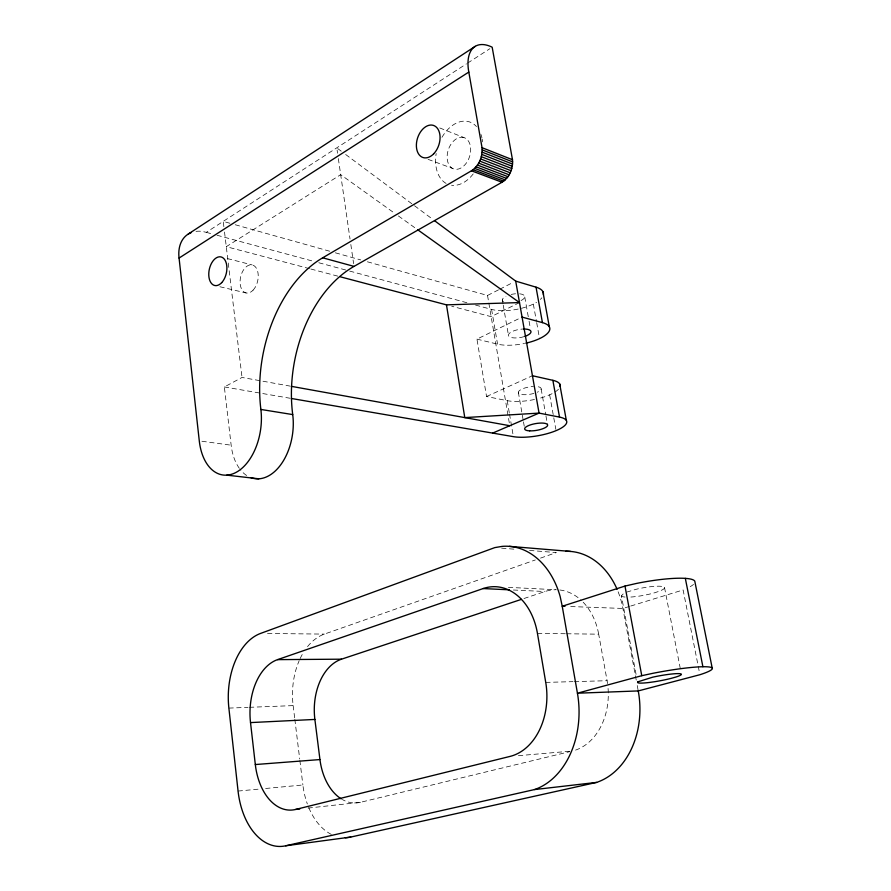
<?xml version="1.0" encoding="UTF-8"?>
<svg xmlns="http://www.w3.org/2000/svg" width="891" height="891" viewBox="0 0 891 891"><rect width="100%" height="100%" fill="white"/><g stroke="black" fill="none" stroke-linecap="round" stroke-linejoin="round"><path stroke-width="0.67" stroke-dasharray="4.46 3.34" d="M636.063 674.398L621.428 595.867L623.533 593.54M196.031 231.359A37.879 25.984 54.4 0 1 202.357 231.426L206.3 232.351L466.461 63.851M467.63 63.094L489.827 48.715M239.334 468.332A48.871 30.795 -81.5 0 1 231.148 445.188L224.354 386.95L242.029 377.45L289.865 386.07M367.393 261.787L487.533 295.456L498.548 289.842M499.773 289.219L513.249 282.358M519.498 302.584L491.153 316.661L451.726 306.248M534.455 399.502A30.907 9.823 -9.9 0 1 507.224 400.66L486.553 396.517L476.952 339.126L522.07 317.107M486.553 396.517L532.439 375.735M307.54 646.632A61.29 40.652 -89.2 0 1 324.357 634.102L535.302 559.96M540.536 558.111L556.262 552.587L528.942 550.371M626.663 592.125L636.051 589.307A21.952 3.753 -10.6 0 1 661.033 586.3A21.952 3.753 -10.6 0 1 658.95 591.334L654.707 592.749A21.952 3.753 -10.6 0 1 638.68 596.19L633.423 596.836A21.952 3.753 -10.6 0 1 628.79 597.126M523.986 598.507L544.991 591.524A57.948 44.16 -89.7 0 1 555.204 589.753M629.447 606.437L622.898 608.453L567.745 606.448M630.75 606.036L683.119 589.953L699.635 673.373M308.063 808.081L360.454 802.312L569.739 751.659M238.064 791.063L260.127 788.992M265.641 788.479L302.884 784.982A62.726 41.521 88.4 0 0 307.339 803.949M518.417 755.679L569.672 751.247M228.876 708.1L248.021 707.365M249.391 707.309L293.15 705.616A61.29 40.652 -89.2 0 1 299.187 660.677M545.737 682.395L573.013 681.648M574.372 681.615L607.094 680.713A58.695 44.717 88.2 0 1 607.84 685.881M267.512 633.49L324.357 634.102M537.44 633.367L565.273 633.735M566.665 633.757L598.685 634.18L607.094 680.713M513.372 590.009L544.991 591.524M508.382 587.358L556.352 589.753M501.622 548.154L516.646 549.379M201.934 441.257L231.148 445.188M224.354 386.95L290.065 398.255M219.91 286.746L246.05 292.939M476.952 339.126L497.546 344.149A30.561 10.904 -9.8 0 0 524.565 343.458M227.394 258.568L252.164 264.928M309.522 268.67L226.281 246.673L340.685 174.669L393.878 212.726M310.859 269.026L337.711 276.121M206.3 232.351L211.657 233.798M217.014 235.246L313.454 261.297M318.811 262.745L348.281 270.697M349.617 271.064L467.497 302.895M475.527 305.067L491.598 309.411A30.35 11.55 -9.8 0 0 536.56 302.272M229.911 223.262L223.24 221.391L223.875 226.715M235.246 224.755L330.026 251.318M335.361 252.81L360.721 259.916M428.081 159.344L452.439 168.377M439.742 127.948L465.258 138.105A16.506 11.16 -71.8 0 1 464.356 165.414A16.506 11.16 -71.8 0 1 447.137 156.304A16.506 11.16 -71.8 0 1 465.258 138.105M398.4 215.956L415.373 228.107M341.231 151.192L336.787 147.873L337.566 153.241M345.675 154.499L432.358 219.041M664.53 587.581L680.88 671.547M636.241 680.111L622.898 608.453A75.757 58.149 -88.9 0 0 617.608 590.488M637.243 685.524L638.246 690.926M533.33 304.043L536.438 321.328M536.683 322.653L539.545 338.602M549.647 394.836L555.839 429.317M524.754 296.993L528.831 319.902M529.076 321.25L530.279 327.988M541.16 389.055L545.715 414.627M545.949 415.974L547.631 425.386M502.301 299.866L503.014 303.92M503.248 305.268L508.405 334.994M518.339 392.174L523.251 420.519M523.485 421.866L524.665 428.604M491.598 309.411L497.546 344.149M507.224 400.66L509.273 412.656M509.507 413.992L512.926 433.984M487.533 295.456L509.318 422.991M338.346 158.598L350.029 239.011M350.831 244.49L353.616 263.658M293.15 705.616L294.665 717.934M294.832 719.304L299.699 758.987M299.866 760.357L302.884 784.982M224.521 232.039L242.029 377.45M300.178 658.505A61.29 40.652 -89.2 0 1 302.316 654.373M331.296 834.388A62.726 41.521 88.4 0 1 308.698 807.458M625.081 597.059A21.952 3.753 -10.6 0 1 621.428 595.867M693.521 584.385A52.892 9.055 -10.6 0 1 690.202 586.668M559.804 589.987A57.948 44.16 -89.7 0 1 581.322 600.389M583.193 602.227A57.948 44.16 -89.7 0 1 598.685 634.18M608.085 688.487A58.695 44.717 88.2 0 1 574.751 750.367M360.454 802.312A52.369 35.005 88.9 0 1 342.344 799.528M246.64 475.493A48.871 30.795 -81.5 0 1 240.158 469.423M441.981 137.292A33.012 22.32 -71.8 0 1 476.496 126.589M480.951 134.407A33.012 22.32 -71.8 0 1 481.953 138.016M482.198 139.274A33.012 22.32 -71.8 0 1 482.554 141.881M473.21 173.934A33.012 22.32 -71.8 0 1 451.581 185.25M446.079 183.39A33.012 22.32 -71.8 0 1 436.178 153.53M538.353 386.783A11.583 3.687 -9.9 0 1 537.295 392.218M533.921 393.41A11.583 3.687 -9.9 0 1 518.328 392.463A11.583 3.687 -9.9 0 1 533.408 386.482M558.445 389.256A30.907 9.823 -9.9 0 1 538.253 398.633M541.839 297.817A30.35 11.55 -9.8 0 1 540.347 299.432M519.676 293.818A11.383 4.332 -9.8 0 1 521.035 300.557M503.571 301.893A11.383 4.332 -9.8 0 1 505.954 296.269M511.156 294.453A11.383 4.332 -9.8 0 1 516.056 293.752M523.908 336.698A11.46 4.087 -9.8 0 1 508.427 335.495A11.46 4.087 -9.8 0 1 522.293 329.069M253.089 290.143A14.334 8.754 -77.8 0 0 254.28 265.874A14.334 8.754 -77.8 0 0 240.102 280.81A14.334 8.754 -77.8 0 0 253.089 290.143"/><path stroke-width="1.34" d="M250.861 477.621A48.871 30.795 -81.5 0 0 282.135 462.774A48.871 30.795 -81.5 0 0 292.716 414.582A120.485 81.237 -79.4 0 1 354.017 266.398L502.023 182.243C509.507 177.643 513.305 168.31 512.492 159.734L492.166 47.201A45.129 22.988 59.8 0 0 468.811 72.071L179.069 258.056L199.283 440.9A49.918 30.74 -81.5 0 0 235.625 472.62A49.918 30.74 -81.5 0 0 260.874 409.448A123.259 81.337 -79.4 0 1 322.687 257.8L471.439 170.794C479.024 165.982 482.811 156.448 482.031 147.683L468.811 72.071M188.268 234.043L475.248 46.332M492.678 433.093L539.055 413.101L559.515 417.099A31.118 9.122 -9.9 0 1 556.363 430.52A31.118 9.122 -9.9 0 1 513.383 436.657L291.435 398.489M299.788 808.995L295.656 809.44A54.808 35.128 89.5 0 1 255.316 764.545L250.516 722.59A54.151 34.738 -89.3 0 1 277.569 659.63L483.134 588.561L509.251 589.82M277.569 659.63L341.487 659.184L521.358 599.387M712.199 668.061L694.78 581.166A52.892 9.055 -10.6 0 0 636.285 583.482L624.981 586.078L562.232 606.248L577.435 693.209A81.616 60.477 88.2 0 1 534.5 789.571L285.666 845.793A65.644 41.643 89 0 1 238.064 791.063L228.876 708.1A64.085 40.73 -88.7 0 1 260.573 633.423L494.795 547.609L502.134 546.383A79.7 59.04 -88.3 0 1 560.161 596.547L562.232 606.248L564.994 606.348M641.765 675.69L577.435 693.209L638.246 690.926L699.903 674.721A53.75 6.014 -10.5 0 0 706.04 666.758A53.75 6.014 -10.5 0 0 653.292 673.228L641.765 675.69L624.981 586.078M295.656 809.44L510.109 756.392A61.769 45.419 89 0 0 545.737 682.395L537.44 633.367A60.967 44.817 -89.1 0 0 483.134 588.561M285.666 845.793L350.731 837.061L596.602 782.409A77.506 59.474 87.3 0 0 638.246 690.926M534.5 789.571L596.602 782.409M255.316 764.545L319.947 759.566A52.369 35.005 88.9 0 0 341.275 798.893M250.516 722.59L314.879 719.438A51.756 34.638 -89.8 0 1 341.487 659.184M340.395 276.834L446.469 304.856L519.498 302.584L417.645 229.722M509.429 546.361L570.541 551.429M226.782 475.148L258.824 478.801M260.874 409.448L292.716 414.582M291.223 386.315L509.786 425.72M532.439 375.735L552.865 380.323A30.907 9.823 -9.9 0 1 560.094 386.471M522.07 317.107L542.43 322.62A30.561 10.904 -9.8 0 1 525.824 343.18M322.687 257.8L354.017 266.398M434.574 220.701L515.7 281.111L536.026 287.169A30.35 11.55 -9.8 0 1 543.387 294.609M471.439 170.794L502.023 182.243M474.613 168.366L505.175 179.893M473.054 169.702L503.638 181.185M476.072 166.817L506.623 178.389M477.431 165.069L507.959 176.685M478.634 163.142L509.162 174.814M479.692 161.082L510.209 172.809M480.583 158.921L511.089 170.704M481.285 156.671L511.768 168.51M481.786 154.399L512.269 166.294M482.076 152.116L512.548 164.067M482.165 149.866L512.626 161.872M482.031 147.683L512.492 159.734M685.324 578.359L702.899 666.735M542.909 291.635L549.302 326.763M559.704 383.943L566.331 420.363M536.026 287.169L542.43 322.62M552.865 380.323L559.515 417.099M515.7 281.111L539.055 413.101L464.779 417.601L446.469 304.856M314.879 719.438L319.947 759.566M350.731 837.061A62.726 41.521 88.4 0 1 345.285 837.718M565.752 551.306A75.757 58.149 -88.9 0 1 617.095 589.285M179.069 258.056A37.879 25.984 54.4 0 1 191.398 232.506M523.251 329.024A11.46 4.087 -9.8 0 1 530.98 331.474A11.46 4.087 -9.8 0 1 524.799 336.408M637.967 681.793L637.577 682.528A22.308 2.495 -10.5 0 0 649.55 682.439L654.885 681.682A22.308 2.495 -10.5 0 0 671.19 678.352L675.545 677.138A22.308 2.495 -10.5 0 0 677.962 673.607A22.308 2.495 -10.5 0 0 652.68 677.182L637.967 681.793M221.714 282.614A14.635 8.732 -77.9 0 0 222.995 257.855A14.635 8.732 -77.9 0 0 208.795 273.169A14.635 8.732 -77.9 0 0 221.714 282.614M433.639 153.853A16.896 11.193 -72.1 0 0 434.63 125.909A16.896 11.193 -72.1 0 0 416.387 144.665A16.896 11.193 -72.1 0 0 433.639 153.853M529.688 430.865A11.672 3.419 -9.9 0 0 547.631 425.386A11.672 3.419 -9.9 0 0 531.136 424.651A11.672 3.419 -9.9 0 0 529.688 430.865"/></g></svg>
